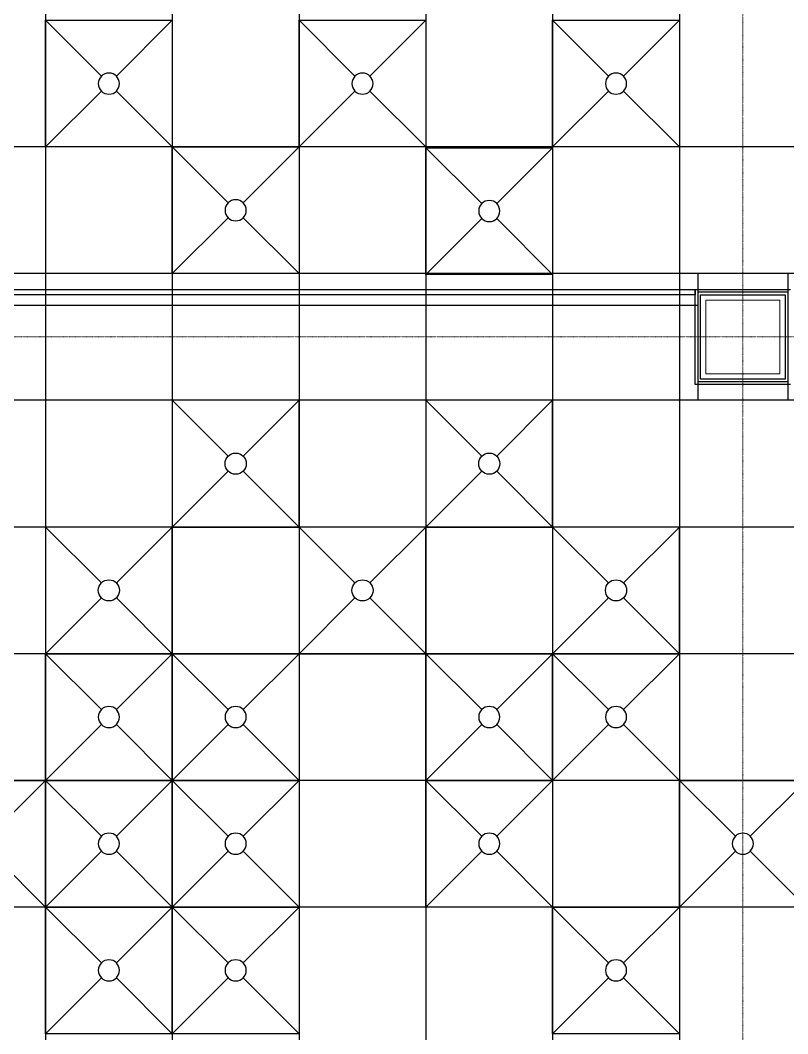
# Model space of a CAD drawing. Extents: x -32000 to 290600, y -111057 to 131250.
# Drawn here: x 203161 to 210425, y 68400 to 78000 of the extents above; entities that cross this region are included whole.
import ezdxf
from ezdxf.enums import TextEntityAlignment as Align

# ---------------------------------------------------------------- set-up
doc = ezdxf.new("R2010")
doc.units = 0
doc.header["$LTSCALE"] = 5
doc.linetypes.add('H12PL3$0$JJP_三點線', pattern=[0.9, 0.3, -0.15, 0, -0.15, 0, -0.15, 0, -0.15])
for name, color, linetype in [('H12PL3$0$S-COL', 252, 'Continuous'), ('H12PL3$0$S-GRID', 252, 'Continuous'), ('XFDC30-200K$0$A-C-4500 (50K)', 9, 'Continuous'), ('XFDC30-50K$0$A-C-4500 (50K)', 9, 'Continuous'), ('XFDH30-50K$0$A-FFU-1200x1200_FAB B', 8, 'Continuous'), ('XFDP30$0$A-W-P1S (50K)', 9, 'Continuous'), ('XFDP30$0$A-W-P2D_H-2.8m (50K)', 9, 'Continuous')]:
    doc.layers.add(name, color=color, linetype=linetype)
doc.styles.add('XFDP30$0$AA-TXT', font='isocp.shx', dxfattribs={"width": 0.8, "bigfont": 'china.shx'})

# ---------------------------------------------------------------- blocks, each defined once
blk = doc.blocks.new('*U193')
blk.add_lwpolyline([(0, 0), (0, 7.5), (0.05, 7.5), (0.05, 0)], close=True)
at = {"color": 15, "style": 'XFDP30$0$AA-TXT', "width": 0.8}
for tag, p in [('編號', (0.035, 0.07)), ('高度', (0.065, 0.07))]:
    blk.add_attdef(tag, text='', height=0.025, rotation=90, dxfattribs=at).set_placement(p, align=Align.MIDDLE_LEFT)
blk = doc.blocks.new('XFDP30')
at = {"layer": 'XFDP30$0$A-W-P1S (50K)'}
for p, q in [((209550, 75450), (210450, 75450)), ((209550, 74550), (209550, 75450)), ((209600, 75400), (210400, 75400)), ((209600, 74600), (209600, 75400)), ((210400, 75400), (210400, 74600)), ((210400, 74600), (209600, 74600)), ((210450, 74550), (209550, 74550))]:
    blk.add_line(p, q, dxfattribs=at)
at = {"layer": 'XFDP30$0$A-W-P2D_H-2.8m (50K)', "xscale": 1000, "yscale": 1000, "zscale": 1000, "rotation": 270}
blk.add_blockref('*U193', (202050, 75450), dxfattribs=at)
blk = doc.blocks.new('H12PL3')
at = {"layer": 'H12PL3$0$S-COL', "lineweight": 0, "flags": 128}
blk.add_lwpolyline([(209650, 74650), (210350, 74650), (210350, 75350), (209650, 75350)], close=True, dxfattribs=at)
at = {"layer": 'H12PL3$0$S-GRID', "linetype": 'H12PL3$0$JJP_三點線', "lineweight": 0}
for p, q in [((210000, 128250), (210000, -28000)), ((-29000, 75000), (289600, 75000))]:
    blk.add_line(p, q, dxfattribs=at)
blk.add_blockref('XFDP30', (0, 0))
blk = doc.blocks.new('XFDC30-50K')
at = {"layer": 'XFDC30-50K$0$A-C-4500 (50K)', "ltscale": 0.3}
for p, q in [((203400, 87000, 0), (203400, 3000, 0)), ((204600, 87000, 0), (204600, 3000, 0)), ((205800, 87000, 0), (205800, 3000, 0)), ((207000, 87000, 0), (207000, 3000, 0)), ((208200, 87000, 0), (208200, 3000, 0)), ((209400, 87000, 0), (209400, 3000, 0)), ((243000, 76800), (174600, 76800)), ((243000, 75600), (174600, 75600)), ((209575, 75600), (209575, 74400)), ((210425, 75600), (210425, 74400)), ((210425, 75425), (209575, 75425)), ((202200, 75300), (209575, 75300, 0)), ((210425, 74575), (209575, 74575)), ((243000, 74400), (174600, 74400)), ((243000, 73200), (174600, 73200)), ((243000, 72000), (174600, 72000)), ((243000, 70800), (174600, 70800)), ((243000, 69600), (174600, 69600))]:
    blk.add_line(p, q, dxfattribs=at)
blk = doc.blocks.new('XFDC30-200K')
at = {"layer": 'XFDC30-200K$0$A-C-4500 (50K)', "ltscale": 0.3}
for p, q in [((203400, 87000, 0), (203400, 3000, 0)), ((204600, 87000, 0), (204600, 3000, 0)), ((205800, 87000, 0), (205800, 3000, 0)), ((207000, 87000, 0), (207000, 3000, 0)), ((208200, 87000, 0), (208200, 3000, 0)), ((209400, 87000, 0), (209400, 3000, 0)), ((243000, 76800), (174600, 76800)), ((243000, 75600), (174600, 75600)), ((209575, 75600), (209575, 74400)), ((210425, 75600), (210425, 74400)), ((210425, 75425), (209575, 75425)), ((202200, 75300), (209575, 75300, 0)), ((210425, 74575), (209575, 74575)), ((243000, 74400), (174600, 74400)), ((243000, 73200), (174600, 73200)), ((243000, 72000), (174600, 72000)), ((243000, 70800), (174600, 70800)), ((243000, 69600), (174600, 69600))]:
    blk.add_line(p, q, dxfattribs=at)
blk = doc.blocks.new('XFDH30-50K$0$FFU-1212')
for p, q in [((0, 120), (52.93, 67.07)), ((67.07, 67.07), (120, 120)), ((0, 0), (52.93, 52.93)), ((67.07, 52.93), (120, 0))]:
    blk.add_line(p, q)
blk.add_lwpolyline([(0, 0), (120, 0), (120, 120), (0, 120)], close=True)
blk.add_circle((60, 60), 10)
blk = doc.blocks.new('XFDH30-50K')
at = {"layer": 'XFDH30-50K$0$A-FFU-1200x1200_FAB B', "yscale": 10, "zscale": 10}
for p, xscale, rotation in [((204600, 78000), -10, 90.00000000001535), ((207000, 78000), -10, 90.0000000000271), ((209400, 78000), -10, 90.0000000000271), ((205800, 76800), -10, 90.0000000000271), ((208200, 76793.2), -10, 90.0000000000271), ((205800, 73200), 10, 90.00000000000081), ((208200, 73200), 10, 90.00000000000081), ((204600, 72000), 10, 90.00000000000081), ((207000, 72000), 10, 90.00000000000081), ((209400, 72000), 10, 90.00000000000081), ((204600, 72000), -10, 89.9999999999992), ((205800, 72000), -10, 89.9999999999992), ((208200, 72000), -10, 89.9999999999992), ((209400, 72000), -10, 89.9999999999992), ((203400, 70800), -10, 89.9999999999992), ((204600, 70800), -10, 89.9999999999992), ((205800, 70800), -10, 89.9999999999992), ((208200, 70800), -10, 89.9999999999992), ((210600, 70800), -10, 89.9999999999992), ((204600, 69600), -10, 89.9999999999992), ((205800, 69600), -10, 89.9999999999992), ((209400, 69600), -10, 89.9999999999992)]:
    blk.add_blockref('XFDH30-50K$0$FFU-1212', p, dxfattribs=dict(at, xscale=xscale, rotation=rotation))

msp = doc.modelspace()

# ---------------------------------------------------------------- block references
for name in ['H12PL3', 'XFDC30-200K', 'XFDC30-50K', 'XFDH30-50K']:
    msp.add_blockref(name, (0, 0))

doc.saveas('drawing.dxf')
